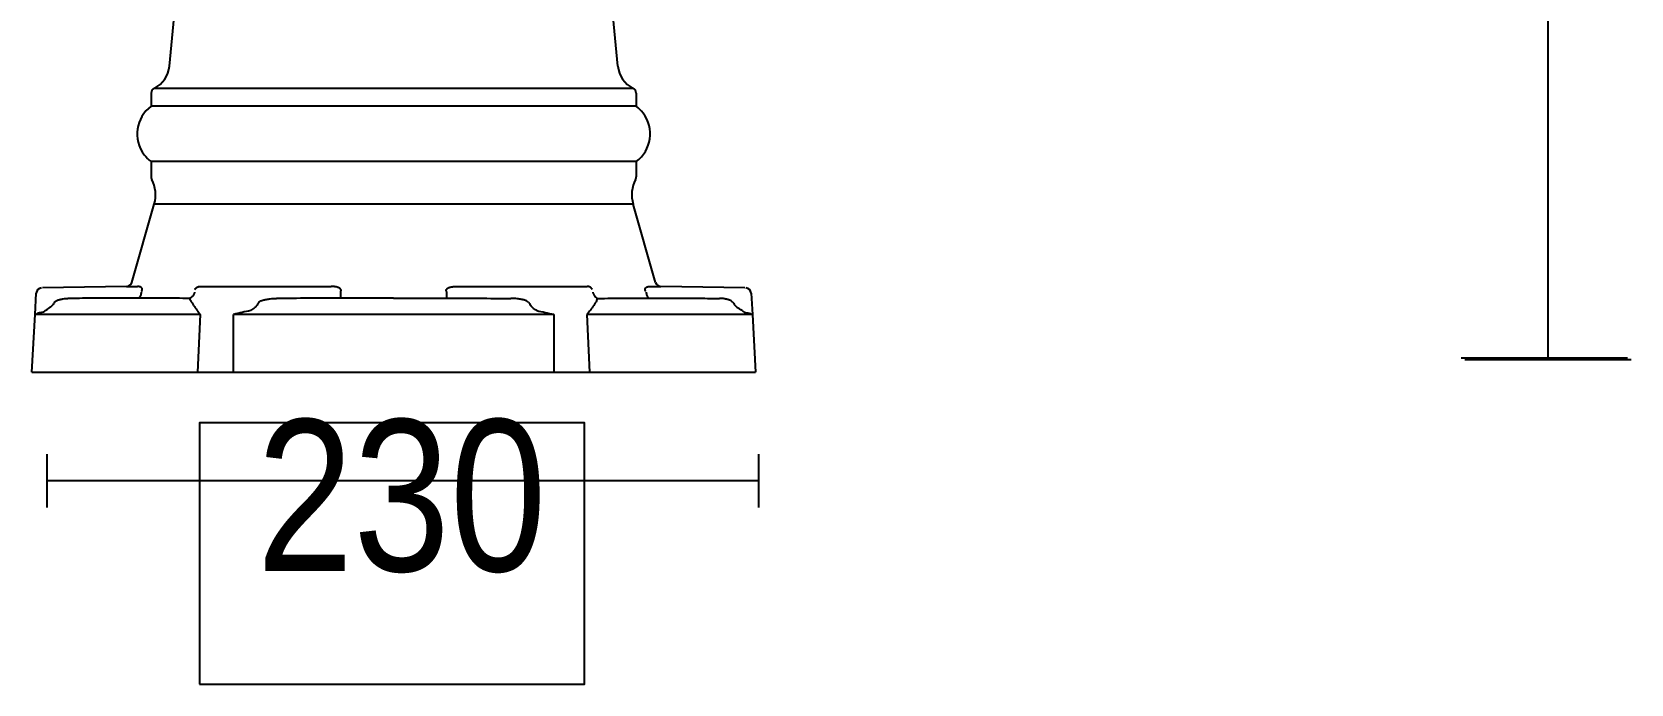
# Model space of a CAD drawing. Extents: x 0 to 104, y 0 to 335.
# Drawn here: x 24.7 to 98.2, y 0.3 to 30.3 of the extents above; entities that cross this region are included whole.
import ezdxf

# ---------------------------------------------------------------- set-up
doc = ezdxf.new("R2010")
doc.units = 0
doc.layers.add('LIVELLO_1', color=160, linetype='Continuous')
doc.styles.add('STD', font='txt')

# ---------------------------------------------------------------- blocks, each defined once
blk = doc.blocks.new('AI9-BLK1')
at = {"layer": 'LIVELLO_1', "color": 7}
for p, q in [((42.505, 12.353), (42.502, -152.271)), ((-20.881, -138.762), (-20.49, -134.696)), ((-0.265, -138.762), (-0.658, -134.696)), ((-21.726, -140.009), (-21.726, -140.606)), ((-21.586, -139.781), (0.437, -139.781)), ((0.578, -140.009), (0.578, -140.606)), ((0.578, -140.606), (-21.726, -140.606)), ((0.578, -143.156), (-21.726, -143.156)), ((-21.726, -143.156), (-21.726, -143.856)), ((0.578, -143.156), (0.578, -143.856)), ((-22.617, -148.711), (-21.581, -145.105)), ((0.435, -145.105), (-21.581, -145.105)), ((1.47, -148.711), (0.435, -145.105)), ((-27.066, -150.184), (-27.013, -149.207)), ((-22.859, -148.896), (-26.716, -148.961)), ((-22.859, -148.896), (-22.359, -148.896)), ((-19.475, -148.896), (-13.456, -148.896)), ((-13.017, -149.133), (-13.017, -149.433)), ((-8.131, -149.433), (-8.131, -149.133)), ((-7.692, -148.896), (-1.672, -148.896)), ((1.207, -148.896), (1.709, -148.896)), ((5.566, -148.961), (1.709, -148.896)), ((5.863, -149.207), (5.918, -150.184)), ((-27.206, -152.841), (-27.066, -150.184)), ((-19.468, -150.184), (-27.066, -150.184)), ((-19.468, -150.184), (-19.59, -152.841)), ((-10.575, -150.184), (-17.936, -150.184)), ((-17.936, -152.841), (-17.936, -150.184)), ((-3.215, -150.184), (-10.575, -150.184)), ((-3.215, -150.184), (-3.215, -152.841)), ((-1.561, -152.841), (-1.68, -150.184)), ((5.918, -150.184), (-1.68, -150.184)), ((5.918, -150.184), (6.056, -152.841)), ((38.517, -152.173), (46.157, -152.173)), ((-27.206, -152.841), (-10.575, -152.841)), ((-10.575, -152.841), (6.056, -152.841)), ((38.681, -152.256), (46.322, -152.256)), ((-26.521, -156.609), (-26.521, -159.068)), ((6.207, -156.609), (6.207, -159.068)), ((6.207, -157.839), (-26.521, -157.839))]:
    blk.add_line(p, q, dxfattribs=at)
for points in [[(-19.928, -149.448), (-19.956, -149.448), (-19.986, -149.448)], [(-1.222, -149.448), (-1.194, -149.448), (-1.164, -149.448)]]:
    blk.add_lwpolyline(points, dxfattribs=at)
blk.add_lwpolyline([(-19.499, -167.181), (-1.795, -167.181), (-1.795, -155.17), (-19.499, -155.17)], close=True, dxfattribs=at)
for points in [[(-21.586, -139.781), (-21.189, -139.587), (-20.924, -139.201), (-20.881, -138.762)], [(-0.265, -138.762), (-0.226, -139.201), (0.04, -139.587), (0.437, -139.781)], [(-21.586, -139.781), (-21.672, -139.823), (-21.726, -139.914), (-21.726, -140.009)], [(0.578, -140.009), (0.578, -139.914), (0.523, -139.823), (0.437, -139.781)], [(-21.726, -143.856), (-21.726, -143.896), (-21.716, -143.94), (-21.698, -143.975)], [(-21.581, -145.105), (-21.476, -144.726), (-21.517, -144.321), (-21.698, -143.975)], [(0.548, -143.975), (0.368, -144.321), (0.327, -144.726), (0.435, -145.105)], [(0.548, -143.975), (0.567, -143.94), (0.578, -143.896), (0.578, -143.856)], [(-26.764, -148.961), (-26.897, -148.965), (-27.007, -149.072), (-27.013, -149.207)], [(-22.859, -148.896), (-22.745, -148.893), (-22.648, -148.817), (-22.617, -148.711)], [(1.47, -148.711), (1.498, -148.817), (1.597, -148.893), (1.709, -148.896)], [(5.863, -149.207), (5.857, -149.072), (5.747, -148.965), (5.615, -148.961)]]:
    blk.add_open_spline(points, degree=3, dxfattribs=at)
for points, knots in [([(-21.726, -140.606), (-22.431, -141.134), (-22.574, -142.132), (-22.047, -142.835), (-21.956, -142.957), (-21.849, -143.066), (-21.726, -143.156)], [0, 0, 0, 0, 1, 1, 1, 2, 2, 2, 2]), ([(0.578, -143.156), (1.281, -142.627), (1.426, -141.63), (0.898, -140.925), (0.807, -140.805), (0.699, -140.696), (0.578, -140.606)], [0, 0, 0, 0, 1, 1, 1, 2, 2, 2, 2]), ([(-22.175, -149.133), (-22.166, -149.119), (-22.157, -149.106), (-22.152, -149.091), (-22.144, -149.077), (-22.141, -149.062), (-22.137, -149.048), (-22.137, -149.048), (-22.137, -149.019), (-22.137, -149.019), (-22.141, -149.011), (-22.141, -148.997), (-22.144, -148.989), (-22.149, -148.982), (-22.149, -148.979), (-22.152, -148.973), (-22.155, -148.971), (-22.158, -148.965), (-22.161, -148.961), (-22.166, -148.955), (-22.168, -148.954), (-22.175, -148.947), (-22.178, -148.944), (-22.185, -148.94), (-22.186, -148.939), (-22.191, -148.936), (-22.198, -148.929), (-22.201, -148.928), (-22.208, -148.925), (-22.213, -148.921), (-22.219, -148.92), (-22.227, -148.915), (-22.234, -148.911), (-22.242, -148.91), (-22.252, -148.907), (-22.265, -148.905), (-22.274, -148.9), (-22.285, -148.897), (-22.298, -148.897), (-22.311, -148.897), (-22.327, -148.896), (-22.343, -148.896), (-22.359, -148.896)], [0, 0, 0, 0, 1, 1, 1, 2, 2, 2, 3, 3, 3, 4, 4, 4, 5, 5, 5, 6, 6, 6, 7, 7, 7, 8, 8, 8, 9, 9, 9, 10, 10, 10, 11, 11, 11, 12, 12, 12, 13, 13, 13, 14, 14, 14, 14]), ([(-22.185, -149.164), (-22.186, -149.188), (-22.186, -149.215), (-22.193, -149.239), (-22.196, -149.263), (-22.201, -149.287), (-22.213, -149.308), (-22.222, -149.332), (-22.234, -149.355), (-22.252, -149.376), (-22.268, -149.395), (-22.291, -149.414), (-22.313, -149.433)], [0, 0, 0, 0, 1, 1, 1, 2, 2, 2, 3, 3, 3, 4, 4, 4, 4]), ([(-19.756, -149.254), (-19.779, -149.29), (-19.801, -149.322), (-19.829, -149.355), (-19.861, -149.387), (-19.897, -149.414), (-19.938, -149.441)], [0, 0, 0, 0, 1, 1, 1, 2, 2, 2, 2]), ([(-19.734, -149.164), (-19.74, -149.18), (-19.741, -149.194), (-19.747, -149.21), (-19.749, -149.225), (-19.752, -149.239), (-19.756, -149.254)], [0, 0, 0, 0, 1, 1, 1, 2, 2, 2, 2]), ([(-19.71, -149.034), (-19.703, -149.022), (-19.695, -149.011), (-19.686, -148.997), (-19.68, -148.989), (-19.67, -148.979), (-19.662, -148.971), (-19.657, -148.961), (-19.649, -148.955), (-19.641, -148.954), (-19.632, -148.947), (-19.626, -148.94), (-19.619, -148.936), (-19.614, -148.936), (-19.611, -148.928), (-19.605, -148.928), (-19.601, -148.925), (-19.597, -148.921), (-19.59, -148.92), (-19.583, -148.915), (-19.575, -148.911), (-19.568, -148.91), (-19.56, -148.907), (-19.552, -148.905), (-19.542, -148.9), (-19.534, -148.9), (-19.522, -148.897), (-19.512, -148.897), (-19.499, -148.896), (-19.488, -148.896), (-19.475, -148.896)], [0, 0, 0, 0, 1, 1, 1, 2, 2, 2, 3, 3, 3, 4, 4, 4, 5, 5, 5, 6, 6, 6, 7, 7, 7, 8, 8, 8, 9, 9, 9, 10, 10, 10, 10]), ([(-13.017, -149.133), (-13.007, -149.119), (-13.001, -149.104), (-12.996, -149.088), (-12.992, -149.074), (-12.995, -149.058), (-13.001, -149.043), (-13.004, -149.034), (-13.009, -149.026), (-13.014, -149.016), (-13.022, -149.006), (-13.029, -148.997), (-13.039, -148.989), (-13.047, -148.982), (-13.053, -148.979), (-13.059, -148.973), (-13.067, -148.971), (-13.075, -148.965), (-13.083, -148.961), (-13.091, -148.955), (-13.103, -148.954), (-13.111, -148.947), (-13.12, -148.944), (-13.129, -148.94), (-13.137, -148.939), (-13.149, -148.936), (-13.158, -148.929), (-13.17, -148.928), (-13.18, -148.925), (-13.19, -148.921), (-13.2, -148.92), (-13.218, -148.915), (-13.235, -148.911), (-13.249, -148.91), (-13.269, -148.907), (-13.287, -148.905), (-13.304, -148.9), (-13.326, -148.897), (-13.353, -148.897), (-13.377, -148.897), (-13.401, -148.896), (-13.428, -148.896), (-13.456, -148.896)], [0, 0, 0, 0, 1, 1, 1, 2, 2, 2, 3, 3, 3, 4, 4, 4, 5, 5, 5, 6, 6, 6, 7, 7, 7, 8, 8, 8, 9, 9, 9, 10, 10, 10, 11, 11, 11, 12, 12, 12, 13, 13, 13, 14, 14, 14, 14]), ([(-8.131, -149.133), (-8.141, -149.119), (-8.149, -149.104), (-8.154, -149.088), (-8.157, -149.074), (-8.154, -149.058), (-8.149, -149.043), (-8.146, -149.034), (-8.139, -149.026), (-8.133, -149.016), (-8.127, -149.006), (-8.118, -148.997), (-8.11, -148.989), (-8.102, -148.982), (-8.096, -148.979), (-8.087, -148.973), (-8.082, -148.971), (-8.074, -148.965), (-8.066, -148.961), (-8.057, -148.955), (-8.049, -148.954), (-8.039, -148.947), (-8.031, -148.944), (-8.019, -148.94), (-8.01, -148.939), (-8.001, -148.936), (-7.991, -148.929), (-7.978, -148.928), (-7.967, -148.925), (-7.958, -148.921), (-7.949, -148.92), (-7.932, -148.915), (-7.916, -148.911), (-7.899, -148.91), (-7.883, -148.907), (-7.865, -148.905), (-7.845, -148.9), (-7.822, -148.897), (-7.798, -148.897), (-7.774, -148.897), (-7.748, -148.896), (-7.72, -148.896), (-7.692, -148.896)], [0, 0, 0, 0, 1, 1, 1, 2, 2, 2, 3, 3, 3, 4, 4, 4, 5, 5, 5, 6, 6, 6, 7, 7, 7, 8, 8, 8, 9, 9, 9, 10, 10, 10, 11, 11, 11, 12, 12, 12, 13, 13, 13, 14, 14, 14, 14]), ([(-1.439, -149.034), (-1.447, -149.022), (-1.456, -149.011), (-1.462, -148.997), (-1.47, -148.989), (-1.479, -148.979), (-1.488, -148.971), (-1.495, -148.961), (-1.501, -148.955), (-1.509, -148.954), (-1.514, -148.947), (-1.52, -148.94), (-1.529, -148.936), (-1.534, -148.936), (-1.537, -148.928), (-1.544, -148.928), (-1.547, -148.925), (-1.552, -148.921), (-1.561, -148.92), (-1.564, -148.915), (-1.573, -148.911), (-1.58, -148.91), (-1.588, -148.907), (-1.597, -148.905), (-1.605, -148.9), (-1.616, -148.9), (-1.626, -148.897), (-1.638, -148.897), (-1.651, -148.896), (-1.662, -148.896), (-1.672, -148.896)], [0, 0, 0, 0, 1, 1, 1, 2, 2, 2, 3, 3, 3, 4, 4, 4, 5, 5, 5, 6, 6, 6, 7, 7, 7, 8, 8, 8, 9, 9, 9, 10, 10, 10, 10]), ([(-1.414, -149.164), (-1.411, -149.18), (-1.407, -149.194), (-1.404, -149.21), (-1.399, -149.225), (-1.398, -149.239), (-1.393, -149.254)], [0, 0, 0, 0, 1, 1, 1, 2, 2, 2, 2]), ([(-1.393, -149.254), (-1.371, -149.29), (-1.346, -149.322), (-1.321, -149.355), (-1.289, -149.387), (-1.253, -149.414), (-1.211, -149.441)], [0, 0, 0, 0, 1, 1, 1, 2, 2, 2, 2]), ([(1.025, -149.133), (1.017, -149.119), (1.008, -149.106), (1.002, -149.091), (0.994, -149.077), (0.99, -149.062), (0.989, -149.048), (0.989, -149.037), (0.989, -149.029), (0.989, -149.019), (0.99, -149.011), (0.992, -148.997), (0.994, -148.989), (0.999, -148.982), (1, -148.979), (1.003, -148.973), (1.005, -148.971), (1.008, -148.965), (1.012, -148.961), (1.017, -148.955), (1.02, -148.954), (1.025, -148.947), (1.03, -148.944), (1.035, -148.94), (1.038, -148.939), (1.045, -148.936), (1.048, -148.929), (1.053, -148.928), (1.061, -148.925), (1.064, -148.921), (1.069, -148.92), (1.08, -148.915), (1.084, -148.911), (1.097, -148.91), (1.102, -148.907), (1.114, -148.905), (1.124, -148.9), (1.137, -148.897), (1.152, -148.897), (1.163, -148.897), (1.178, -148.896), (1.191, -148.896), (1.207, -148.896)], [0, 0, 0, 0, 1, 1, 1, 2, 2, 2, 3, 3, 3, 4, 4, 4, 5, 5, 5, 6, 6, 6, 7, 7, 7, 8, 8, 8, 9, 9, 9, 10, 10, 10, 11, 11, 11, 12, 12, 12, 13, 13, 13, 14, 14, 14, 14]), ([(1.036, -149.164), (1.038, -149.188), (1.04, -149.215), (1.045, -149.239), (1.048, -149.263), (1.055, -149.287), (1.064, -149.308), (1.074, -149.332), (1.084, -149.355), (1.102, -149.376), (1.122, -149.395), (1.141, -149.414), (1.165, -149.433)], [0, 0, 0, 0, 1, 1, 1, 2, 2, 2, 3, 3, 3, 4, 4, 4, 4]), ([(-26.598, -150.006), (-26.56, -149.985), (-26.525, -149.968), (-26.489, -149.942), (-26.455, -149.921), (-26.424, -149.897), (-26.391, -149.87)], [0, 0, 0, 0, 1, 1, 1, 2, 2, 2, 2]), ([(-26.163, -149.613), (-26.196, -149.661), (-26.226, -149.708), (-26.267, -149.754), (-26.303, -149.794), (-26.346, -149.834), (-26.391, -149.87)], [0, 0, 0, 0, 1, 1, 1, 2, 2, 2, 2]), ([(-26.163, -149.613), (-26.143, -149.595), (-26.118, -149.575), (-26.091, -149.56), (-26.071, -149.546), (-26.047, -149.534), (-26.025, -149.526), (-26.004, -149.52), (-25.984, -149.514), (-25.966, -149.509), (-25.945, -149.499), (-25.925, -149.496), (-25.909, -149.49), (-25.884, -149.488), (-25.861, -149.481), (-25.838, -149.473), (-25.817, -149.47), (-25.792, -149.469), (-25.769, -149.462), (-25.735, -149.459), (-25.7, -149.454), (-25.669, -149.454), (-25.635, -149.451), (-25.593, -149.451), (-25.557, -149.448)], [0, 0, 0, 0, 1, 1, 1, 2, 2, 2, 3, 3, 3, 4, 4, 4, 5, 5, 5, 6, 6, 6, 7, 7, 7, 8, 8, 8, 8]), ([(-22.313, -149.433), (-22.522, -149.429), (-22.727, -149.429), (-22.937, -149.433), (-22.937, -149.433), (-23.583, -149.433), (-23.583, -149.433), (-23.879, -149.433), (-24.175, -149.437), (-24.471, -149.438), (-24.832, -149.441), (-25.194, -149.444), (-25.557, -149.448)], [0, 0, 0, 0, 1, 1, 1, 2, 2, 2, 3, 3, 3, 4, 4, 4, 4]), ([(-19.986, -149.448), (-20.372, -149.441), (-20.761, -149.438), (-21.148, -149.437), (-21.535, -149.433), (-21.925, -149.433), (-22.313, -149.433)], [0, 0, 0, 0, 1, 1, 1, 2, 2, 2, 2]), ([(-19.92, -149.546), (-19.922, -149.531), (-19.922, -149.514), (-19.928, -149.499), (-19.928, -149.499), (-19.928, -149.448), (-19.928, -149.448)], [0, 0, 0, 0, 1, 1, 1, 2, 2, 2, 2]), ([(-19.92, -149.546), (-19.823, -149.693), (-19.723, -149.841), (-19.621, -149.979), (-19.57, -150.048), (-19.52, -150.119), (-19.468, -150.184)], [0, 0, 0, 0, 1, 1, 1, 2, 2, 2, 2]), ([(-17.149, -150.006), (-17.115, -149.985), (-17.083, -149.968), (-17.05, -149.945), (-17.021, -149.924), (-16.989, -149.897), (-16.963, -149.87)], [0, 0, 0, 0, 1, 1, 1, 2, 2, 2, 2]), ([(-16.776, -149.613), (-16.801, -149.659), (-16.825, -149.708), (-16.858, -149.749), (-16.888, -149.794), (-16.925, -149.834), (-16.963, -149.87)], [0, 0, 0, 0, 1, 1, 1, 2, 2, 2, 2]), ([(-16.776, -149.613), (-16.745, -149.592), (-16.713, -149.571), (-16.68, -149.56), (-16.652, -149.544), (-16.621, -149.534), (-16.591, -149.526), (-16.564, -149.517), (-16.539, -149.514), (-16.514, -149.509), (-16.489, -149.499), (-16.464, -149.496), (-16.437, -149.49), (-16.409, -149.488), (-16.378, -149.481), (-16.347, -149.473), (-16.314, -149.47), (-16.282, -149.469), (-16.25, -149.462), (-16.205, -149.459), (-16.163, -149.454), (-16.117, -149.454), (-16.069, -149.451), (-16.018, -149.451), (-15.965, -149.448)], [0, 0, 0, 0, 1, 1, 1, 2, 2, 2, 3, 3, 3, 4, 4, 4, 5, 5, 5, 6, 6, 6, 7, 7, 7, 8, 8, 8, 8]), ([(-13.017, -149.433), (-13.506, -149.437), (-14, -149.437), (-14.493, -149.441), (-14.985, -149.441), (-15.474, -149.444), (-15.965, -149.448)], [0, 0, 0, 0, 1, 1, 1, 2, 2, 2, 2]), ([(-10.575, -149.429), (-10.575, -149.429), (-10.575, -149.429), (-10.575, -149.429), (-10.575, -149.429), (-10.577, -149.429), (-10.577, -149.429), (-10.577, -149.429), (-10.581, -149.429), (-10.581, -149.429), (-10.581, -149.429), (-10.585, -149.429), (-10.585, -149.429), (-10.585, -149.429), (-10.586, -149.429), (-10.586, -149.429), (-10.586, -149.429), (-10.59, -149.429), (-10.59, -149.429), (-10.59, -149.429), (-10.593, -149.429), (-10.593, -149.429), (-10.593, -149.429), (-10.6, -149.429), (-10.6, -149.429), (-10.6, -149.429), (-10.601, -149.429), (-10.601, -149.429), (-10.601, -149.429), (-10.605, -149.429), (-10.605, -149.429), (-10.605, -149.429), (-10.61, -149.429), (-10.61, -149.429), (-10.61, -149.429), (-10.618, -149.429), (-10.618, -149.429), (-10.618, -149.429), (-10.619, -149.429), (-10.619, -149.429), (-10.619, -149.429), (-10.627, -149.429), (-10.627, -149.429), (-10.627, -149.429), (-10.633, -149.429), (-10.633, -149.429), (-10.633, -149.429), (-10.638, -149.429), (-10.638, -149.429), (-10.638, -149.429), (-10.646, -149.429), (-10.646, -149.429), (-10.646, -149.429), (-10.652, -149.429), (-10.652, -149.429), (-10.652, -149.429), (-10.658, -149.429), (-10.658, -149.429), (-10.658, -149.429), (-10.665, -149.429), (-10.665, -149.429), (-10.665, -149.429), (-10.675, -149.429), (-10.675, -149.429), (-10.675, -149.429), (-10.682, -149.429), (-10.682, -149.429), (-10.682, -149.429), (-10.69, -149.429), (-10.69, -149.429), (-10.69, -149.429), (-10.695, -149.429), (-10.695, -149.429), (-10.695, -149.429), (-10.705, -149.429), (-10.705, -149.429), (-10.705, -149.429), (-10.713, -149.429), (-10.713, -149.429), (-10.713, -149.429), (-10.721, -149.429), (-10.721, -149.429), (-10.721, -149.429), (-10.732, -149.429), (-10.732, -149.429), (-10.732, -149.429), (-10.74, -149.429), (-10.74, -149.429), (-10.74, -149.429), (-10.751, -149.429), (-10.751, -149.429), (-10.751, -149.429), (-10.759, -149.429), (-10.759, -149.429), (-10.759, -149.429), (-10.769, -149.429), (-10.769, -149.429), (-10.769, -149.429), (-10.78, -149.429), (-10.78, -149.429), (-10.78, -149.429), (-10.788, -149.429), (-10.788, -149.429), (-10.788, -149.429), (-10.8, -149.429), (-10.8, -149.429), (-10.8, -149.429), (-10.81, -149.429), (-10.81, -149.429), (-10.81, -149.429), (-10.818, -149.429), (-10.818, -149.429), (-10.818, -149.429), (-10.829, -149.429), (-10.829, -149.429), (-10.829, -149.429), (-10.841, -149.429), (-10.841, -149.429), (-10.841, -149.429), (-10.853, -149.429), (-10.853, -149.429), (-10.853, -149.429), (-10.862, -149.429), (-10.862, -149.429), (-10.862, -149.429), (-10.87, -149.429), (-10.87, -149.429), (-10.87, -149.429), (-10.884, -149.429), (-10.884, -149.429), (-10.884, -149.429), (-10.894, -149.429), (-10.894, -149.429), (-10.894, -149.429), (-10.907, -149.429), (-10.907, -149.429), (-10.907, -149.429), (-10.917, -149.429), (-10.917, -149.429), (-10.917, -149.429), (-10.928, -149.429), (-10.928, -149.429), (-10.928, -149.429), (-10.938, -149.429), (-10.938, -149.429), (-10.938, -149.429), (-10.95, -149.429), (-10.95, -149.429), (-10.95, -149.429), (-10.961, -149.429), (-10.961, -149.429), (-10.961, -149.429), (-10.971, -149.429), (-10.971, -149.429), (-10.971, -149.429), (-10.984, -149.429), (-10.984, -149.429), (-10.984, -149.429), (-10.997, -149.429), (-10.997, -149.429), (-10.997, -149.429), (-11.009, -149.429), (-11.009, -149.429), (-11.009, -149.429), (-11.019, -149.429), (-11.019, -149.429), (-11.019, -149.429), (-11.028, -149.429), (-11.028, -149.429), (-11.028, -149.429), (-11.04, -149.429), (-11.04, -149.429), (-11.04, -149.429), (-11.052, -149.429), (-11.052, -149.429), (-11.052, -149.429), (-11.061, -149.429), (-11.061, -149.429), (-11.061, -149.429), (-11.099, -149.429), (-11.099, -149.429), (-11.099, -149.429), (-11.134, -149.429), (-11.134, -149.429), (-11.134, -149.429), (-11.171, -149.429), (-11.171, -149.429), (-11.171, -149.429), (-11.206, -149.429), (-11.206, -149.429), (-11.206, -149.429), (-11.239, -149.429), (-11.239, -149.429), (-11.252, -149.429), (-11.265, -149.433), (-11.275, -149.433), (-11.275, -149.433), (-11.308, -149.433), (-11.308, -149.433), (-11.308, -149.433), (-11.344, -149.433), (-11.344, -149.433), (-11.344, -149.433), (-11.377, -149.433), (-11.377, -149.433), (-11.377, -149.433), (-11.411, -149.433), (-11.411, -149.433), (-11.411, -149.433), (-11.446, -149.433), (-11.446, -149.433), (-11.446, -149.433), (-11.479, -149.433), (-11.479, -149.433), (-11.479, -149.433), (-11.513, -149.433), (-11.513, -149.433), (-11.513, -149.433), (-11.548, -149.433), (-11.548, -149.433), (-11.548, -149.433), (-11.581, -149.433), (-11.581, -149.433), (-11.581, -149.433), (-11.613, -149.433), (-11.613, -149.433), (-11.613, -149.433), (-11.648, -149.433), (-11.648, -149.433), (-11.648, -149.433), (-11.681, -149.433), (-11.681, -149.433), (-11.681, -149.433), (-11.715, -149.433), (-11.715, -149.433), (-11.715, -149.433), (-11.75, -149.433), (-11.75, -149.433), (-11.75, -149.433), (-11.781, -149.433), (-11.781, -149.433), (-11.781, -149.433), (-11.819, -149.433), (-11.819, -149.433), (-11.819, -149.433), (-11.853, -149.433), (-11.853, -149.433), (-11.853, -149.433), (-11.888, -149.433), (-11.888, -149.433), (-11.888, -149.433), (-11.924, -149.433), (-11.924, -149.433), (-11.924, -149.433), (-11.96, -149.433), (-11.96, -149.433), (-11.96, -149.433), (-11.979, -149.433), (-11.979, -149.433), (-11.979, -149.433), (-11.998, -149.433), (-11.998, -149.433), (-11.998, -149.433), (-12.018, -149.433), (-12.018, -149.433), (-12.018, -149.433), (-12.036, -149.433), (-12.036, -149.433), (-12.036, -149.433), (-12.057, -149.433), (-12.057, -149.433), (-12.057, -149.433), (-12.077, -149.433), (-12.077, -149.433), (-12.077, -149.433), (-12.097, -149.433), (-12.097, -149.433), (-12.097, -149.433), (-12.115, -149.433), (-12.115, -149.433), (-12.115, -149.433), (-12.136, -149.433), (-12.136, -149.433), (-12.136, -149.433), (-12.156, -149.433), (-12.156, -149.433), (-12.156, -149.433), (-12.174, -149.433), (-12.174, -149.433), (-12.174, -149.433), (-12.197, -149.433), (-12.197, -149.433), (-12.197, -149.433), (-12.215, -149.433), (-12.215, -149.433), (-12.215, -149.433), (-12.235, -149.433), (-12.235, -149.433), (-12.235, -149.433), (-12.253, -149.433), (-12.253, -149.433), (-12.253, -149.433), (-12.276, -149.433), (-12.276, -149.433), (-12.276, -149.433), (-12.294, -149.433), (-12.294, -149.433), (-12.294, -149.433), (-12.316, -149.433), (-12.316, -149.433), (-12.316, -149.433), (-12.333, -149.433), (-12.333, -149.433), (-12.333, -149.433), (-12.353, -149.433), (-12.353, -149.433), (-12.353, -149.433), (-12.373, -149.433), (-12.373, -149.433), (-12.373, -149.433), (-12.394, -149.433), (-12.394, -149.433), (-12.394, -149.433), (-12.414, -149.433), (-12.414, -149.433), (-12.414, -149.433), (-12.43, -149.433), (-12.43, -149.433), (-12.43, -149.433), (-12.45, -149.433), (-12.45, -149.433), (-12.45, -149.433), (-12.471, -149.433), (-12.471, -149.433), (-12.471, -149.433), (-12.49, -149.433), (-12.49, -149.433), (-12.49, -149.433), (-12.509, -149.433), (-12.509, -149.433), (-12.509, -149.433), (-12.529, -149.433), (-12.529, -149.433), (-12.529, -149.433), (-12.547, -149.433), (-12.547, -149.433), (-12.547, -149.433), (-12.565, -149.433), (-12.565, -149.433), (-12.565, -149.433), (-12.584, -149.433), (-12.584, -149.433), (-12.584, -149.433), (-12.601, -149.433), (-12.601, -149.433), (-12.601, -149.433), (-12.621, -149.433), (-12.621, -149.433), (-12.621, -149.433), (-12.639, -149.433), (-12.639, -149.433), (-12.639, -149.433), (-12.656, -149.433), (-12.656, -149.433), (-12.656, -149.433), (-12.672, -149.433), (-12.672, -149.433), (-12.672, -149.433), (-12.689, -149.433), (-12.689, -149.433), (-12.689, -149.433), (-12.705, -149.433), (-12.705, -149.433), (-12.705, -149.433), (-12.725, -149.433), (-12.725, -149.433), (-12.725, -149.433), (-12.739, -149.433), (-12.739, -149.433), (-12.739, -149.433), (-12.758, -149.433), (-12.758, -149.433), (-12.758, -149.433), (-12.774, -149.433), (-12.774, -149.433), (-12.774, -149.433), (-12.791, -149.433), (-12.791, -149.433), (-12.791, -149.433), (-12.805, -149.433), (-12.805, -149.433), (-12.805, -149.433), (-12.821, -149.433), (-12.821, -149.433), (-12.821, -149.433), (-12.838, -149.433), (-12.838, -149.433), (-12.838, -149.433), (-12.851, -149.433), (-12.851, -149.433), (-12.851, -149.433), (-12.866, -149.433), (-12.866, -149.433), (-12.866, -149.433), (-12.881, -149.433), (-12.881, -149.433), (-12.881, -149.433), (-12.896, -149.433), (-12.896, -149.433), (-12.896, -149.433), (-12.909, -149.433), (-12.909, -149.433), (-12.909, -149.433), (-12.922, -149.433), (-12.922, -149.433), (-12.922, -149.433), (-12.937, -149.433), (-12.937, -149.433), (-12.937, -149.433), (-12.946, -149.433), (-12.946, -149.433), (-12.946, -149.433), (-12.96, -149.433), (-12.96, -149.433), (-12.96, -149.433), (-12.971, -149.433), (-12.971, -149.433), (-12.971, -149.433), (-12.984, -149.433), (-12.984, -149.433), (-12.984, -149.433), (-12.995, -149.433), (-12.995, -149.433), (-12.995, -149.433), (-13.004, -149.433), (-13.004, -149.433), (-13.004, -149.433), (-13.017, -149.433), (-13.017, -149.433)], [0, 0, 0, 0, 1, 1, 1, 2, 2, 2, 3, 3, 3, 4, 4, 4, 5, 5, 5, 6, 6, 6, 7, 7, 7, 8, 8, 8, 9, 9, 9, 10, 10, 10, 11, 11, 11, 12, 12, 12, 13, 13, 13, 14, 14, 14, 15, 15, 15, 16, 16, 16, 17, 17, 17, 18, 18, 18, 19, 19, 19, 20, 20, 20, 21, 21, 21, 22, 22, 22, 23, 23, 23, 24, 24, 24, 25, 25, 25, 26, 26, 26, 27, 27, 27, 28, 28, 28, 29, 29, 29, 30, 30, 30, 31, 31, 31, 32, 32, 32, 33, 33, 33, 34, 34, 34, 35, 35, 35, 36, 36, 36, 37, 37, 37, 38, 38, 38, 39, 39, 39, 40, 40, 40, 41, 41, 41, 42, 42, 42, 43, 43, 43, 44, 44, 44, 45, 45, 45, 46, 46, 46, 47, 47, 47, 48, 48, 48, 49, 49, 49, 50, 50, 50, 51, 51, 51, 52, 52, 52, 53, 53, 53, 54, 54, 54, 55, 55, 55, 56, 56, 56, 57, 57, 57, 58, 58, 58, 59, 59, 59, 60, 60, 60, 61, 61, 61, 62, 62, 62, 63, 63, 63, 64, 64, 64, 65, 65, 65, 66, 66, 66, 67, 67, 67, 68, 68, 68, 69, 69, 69, 70, 70, 70, 71, 71, 71, 72, 72, 72, 73, 73, 73, 74, 74, 74, 75, 75, 75, 76, 76, 76, 77, 77, 77, 78, 78, 78, 79, 79, 79, 80, 80, 80, 81, 81, 81, 82, 82, 82, 83, 83, 83, 84, 84, 84, 85, 85, 85, 86, 86, 86, 87, 87, 87, 88, 88, 88, 89, 89, 89, 90, 90, 90, 91, 91, 91, 92, 92, 92, 93, 93, 93, 94, 94, 94, 95, 95, 95, 96, 96, 96, 97, 97, 97, 98, 98, 98, 99, 99, 99, 100, 100, 100, 101, 101, 101, 102, 102, 102, 103, 103, 103, 104, 104, 104, 105, 105, 105, 106, 106, 106, 107, 107, 107, 108, 108, 108, 109, 109, 109, 110, 110, 110, 111, 111, 111, 112, 112, 112, 113, 113, 113, 114, 114, 114, 115, 115, 115, 116, 116, 116, 117, 117, 117, 118, 118, 118, 119, 119, 119, 120, 120, 120, 121, 121, 121, 122, 122, 122, 123, 123, 123, 124, 124, 124, 125, 125, 125, 126, 126, 126, 127, 127, 127, 128, 128, 128, 129, 129, 129, 130, 130, 130, 131, 131, 131, 132, 132, 132, 133, 133, 133, 134, 134, 134, 135, 135, 135, 136, 136, 136, 137, 137, 137, 138, 138, 138, 139, 139, 139, 140, 140, 140, 141, 141, 141, 142, 142, 142, 143, 143, 143, 144, 144, 144, 145, 145, 145, 146, 146, 146, 146]), ([(-10.575, -149.429), (-10.575, -149.429), (-10.573, -149.429), (-10.573, -149.429), (-10.573, -149.429), (-10.572, -149.429), (-10.572, -149.429), (-10.572, -149.429), (-10.569, -149.429), (-10.569, -149.429), (-10.569, -149.429), (-10.567, -149.429), (-10.567, -149.429), (-10.567, -149.429), (-10.561, -149.429), (-10.561, -149.429), (-10.561, -149.429), (-10.558, -149.429), (-10.558, -149.429), (-10.558, -149.429), (-10.557, -149.429), (-10.557, -149.429), (-10.557, -149.429), (-10.552, -149.429), (-10.552, -149.429), (-10.552, -149.429), (-10.547, -149.429), (-10.547, -149.429), (-10.547, -149.429), (-10.544, -149.429), (-10.544, -149.429), (-10.544, -149.429), (-10.539, -149.429), (-10.539, -149.429), (-10.539, -149.429), (-10.533, -149.429), (-10.533, -149.429), (-10.533, -149.429), (-10.527, -149.429), (-10.527, -149.429), (-10.527, -149.429), (-10.522, -149.429), (-10.522, -149.429), (-10.522, -149.429), (-10.517, -149.429), (-10.517, -149.429), (-10.517, -149.429), (-10.511, -149.429), (-10.511, -149.429), (-10.511, -149.429), (-10.503, -149.429), (-10.503, -149.429), (-10.503, -149.429), (-10.496, -149.429), (-10.496, -149.429), (-10.496, -149.429), (-10.491, -149.429), (-10.491, -149.429), (-10.491, -149.429), (-10.483, -149.429), (-10.483, -149.429), (-10.483, -149.429), (-10.476, -149.429), (-10.476, -149.429), (-10.476, -149.429), (-10.468, -149.429), (-10.468, -149.429), (-10.468, -149.429), (-10.459, -149.429), (-10.459, -149.429), (-10.459, -149.429), (-10.451, -149.429), (-10.451, -149.429), (-10.451, -149.429), (-10.442, -149.429), (-10.442, -149.429), (-10.442, -149.429), (-10.435, -149.429), (-10.435, -149.429), (-10.435, -149.429), (-10.427, -149.429), (-10.427, -149.429), (-10.427, -149.429), (-10.418, -149.429), (-10.418, -149.429), (-10.418, -149.429), (-10.409, -149.429), (-10.409, -149.429), (-10.409, -149.429), (-10.401, -149.429), (-10.401, -149.429), (-10.401, -149.429), (-10.387, -149.429), (-10.387, -149.429), (-10.387, -149.429), (-10.381, -149.429), (-10.381, -149.429), (-10.381, -149.429), (-10.37, -149.429), (-10.37, -149.429), (-10.37, -149.429), (-10.36, -149.429), (-10.36, -149.429), (-10.36, -149.429), (-10.35, -149.429), (-10.35, -149.429), (-10.35, -149.429), (-10.341, -149.429), (-10.341, -149.429), (-10.341, -149.429), (-10.33, -149.429), (-10.33, -149.429), (-10.33, -149.429), (-10.318, -149.429), (-10.318, -149.429), (-10.318, -149.429), (-10.31, -149.429), (-10.31, -149.429), (-10.31, -149.429), (-10.297, -149.429), (-10.297, -149.429), (-10.297, -149.429), (-10.285, -149.429), (-10.285, -149.429), (-10.285, -149.429), (-10.276, -149.429), (-10.276, -149.429), (-10.276, -149.429), (-10.266, -149.429), (-10.266, -149.429), (-10.266, -149.429), (-10.254, -149.429), (-10.254, -149.429), (-10.254, -149.429), (-10.243, -149.429), (-10.243, -149.429), (-10.243, -149.429), (-10.232, -149.429), (-10.232, -149.429), (-10.232, -149.429), (-10.222, -149.429), (-10.222, -149.429), (-10.222, -149.429), (-10.21, -149.429), (-10.21, -149.429), (-10.21, -149.429), (-10.2, -149.429), (-10.2, -149.429), (-10.2, -149.429), (-10.192, -149.429), (-10.192, -149.429), (-10.192, -149.429), (-10.177, -149.429), (-10.177, -149.429), (-10.177, -149.429), (-10.166, -149.429), (-10.166, -149.429), (-10.166, -149.429), (-10.153, -149.429), (-10.153, -149.429), (-10.153, -149.429), (-10.141, -149.429), (-10.141, -149.429), (-10.141, -149.429), (-10.131, -149.429), (-10.131, -149.429), (-10.131, -149.429), (-10.12, -149.429), (-10.12, -149.429), (-10.12, -149.429), (-10.11, -149.429), (-10.11, -149.429), (-10.11, -149.429), (-10.098, -149.429), (-10.098, -149.429), (-10.098, -149.429), (-10.086, -149.429), (-10.086, -149.429), (-10.086, -149.429), (-10.049, -149.429), (-10.049, -149.429), (-10.049, -149.429), (-10.014, -149.429), (-10.014, -149.429), (-10.014, -149.429), (-9.978, -149.429), (-9.978, -149.429), (-9.978, -149.429), (-9.942, -149.429), (-9.942, -149.429), (-9.942, -149.429), (-9.907, -149.429), (-9.907, -149.429), (-9.896, -149.429), (-9.885, -149.433), (-9.875, -149.433), (-9.875, -149.433), (-9.838, -149.433), (-9.838, -149.433), (-9.838, -149.433), (-9.804, -149.433), (-9.804, -149.433), (-9.804, -149.433), (-9.771, -149.433), (-9.771, -149.433), (-9.771, -149.433), (-9.736, -149.433), (-9.736, -149.433), (-9.736, -149.433), (-9.703, -149.433), (-9.703, -149.433), (-9.703, -149.433), (-9.669, -149.433), (-9.669, -149.433), (-9.669, -149.433), (-9.636, -149.433), (-9.636, -149.433), (-9.636, -149.433), (-9.603, -149.433), (-9.603, -149.433), (-9.603, -149.433), (-9.571, -149.433), (-9.571, -149.433), (-9.571, -149.433), (-9.534, -149.433), (-9.534, -149.433), (-9.534, -149.433), (-9.5, -149.433), (-9.5, -149.433), (-9.5, -149.433), (-9.469, -149.433), (-9.469, -149.433), (-9.469, -149.433), (-9.435, -149.433), (-9.435, -149.433), (-9.435, -149.433), (-9.398, -149.433), (-9.398, -149.433), (-9.398, -149.433), (-9.363, -149.433), (-9.363, -149.433), (-9.363, -149.433), (-9.331, -149.433), (-9.331, -149.433), (-9.331, -149.433), (-9.297, -149.433), (-9.297, -149.433), (-9.297, -149.433), (-9.262, -149.433), (-9.262, -149.433), (-9.262, -149.433), (-9.225, -149.433), (-9.225, -149.433), (-9.225, -149.433), (-9.188, -149.433), (-9.188, -149.433), (-9.188, -149.433), (-9.172, -149.433), (-9.172, -149.433), (-9.172, -149.433), (-9.151, -149.433), (-9.151, -149.433), (-9.151, -149.433), (-9.132, -149.433), (-9.132, -149.433), (-9.132, -149.433), (-9.11, -149.433), (-9.11, -149.433), (-9.11, -149.433), (-9.091, -149.433), (-9.091, -149.433), (-9.091, -149.433), (-9.073, -149.433), (-9.073, -149.433), (-9.073, -149.433), (-9.051, -149.433), (-9.051, -149.433), (-9.051, -149.433), (-9.033, -149.433), (-9.033, -149.433), (-9.033, -149.433), (-9.013, -149.433), (-9.013, -149.433), (-9.013, -149.433), (-8.993, -149.433), (-8.993, -149.433), (-8.993, -149.433), (-8.972, -149.433), (-8.972, -149.433), (-8.972, -149.433), (-8.955, -149.433), (-8.955, -149.433), (-8.955, -149.433), (-8.933, -149.433), (-8.933, -149.433), (-8.933, -149.433), (-8.913, -149.433), (-8.913, -149.433), (-8.913, -149.433), (-8.894, -149.433), (-8.894, -149.433), (-8.894, -149.433), (-8.872, -149.433), (-8.872, -149.433), (-8.872, -149.433), (-8.854, -149.433), (-8.854, -149.433), (-8.854, -149.433), (-8.834, -149.433), (-8.834, -149.433), (-8.834, -149.433), (-8.814, -149.433), (-8.814, -149.433), (-8.814, -149.433), (-8.793, -149.433), (-8.793, -149.433), (-8.793, -149.433), (-8.775, -149.433), (-8.775, -149.433), (-8.775, -149.433), (-8.756, -149.433), (-8.756, -149.433), (-8.756, -149.433), (-8.736, -149.433), (-8.736, -149.433), (-8.736, -149.433), (-8.718, -149.433), (-8.718, -149.433), (-8.718, -149.433), (-8.696, -149.433), (-8.696, -149.433), (-8.696, -149.433), (-8.68, -149.433), (-8.68, -149.433), (-8.68, -149.433), (-8.66, -149.433), (-8.66, -149.433), (-8.66, -149.433), (-8.639, -149.433), (-8.639, -149.433), (-8.639, -149.433), (-8.621, -149.433), (-8.621, -149.433), (-8.621, -149.433), (-8.601, -149.433), (-8.601, -149.433), (-8.601, -149.433), (-8.583, -149.433), (-8.583, -149.433), (-8.583, -149.433), (-8.565, -149.433), (-8.565, -149.433), (-8.565, -149.433), (-8.549, -149.433), (-8.549, -149.433), (-8.549, -149.433), (-8.53, -149.433), (-8.53, -149.433), (-8.53, -149.433), (-8.511, -149.433), (-8.511, -149.433), (-8.511, -149.433), (-8.493, -149.433), (-8.493, -149.433), (-8.493, -149.433), (-8.475, -149.433), (-8.475, -149.433), (-8.475, -149.433), (-8.458, -149.433), (-8.458, -149.433), (-8.458, -149.433), (-8.444, -149.433), (-8.444, -149.433), (-8.444, -149.433), (-8.425, -149.433), (-8.425, -149.433), (-8.425, -149.433), (-8.409, -149.433), (-8.409, -149.433), (-8.409, -149.433), (-8.392, -149.433), (-8.392, -149.433), (-8.392, -149.433), (-8.373, -149.433), (-8.373, -149.433), (-8.373, -149.433), (-8.358, -149.433), (-8.358, -149.433), (-8.358, -149.433), (-8.343, -149.433), (-8.343, -149.433), (-8.343, -149.433), (-8.326, -149.433), (-8.326, -149.433), (-8.326, -149.433), (-8.312, -149.433), (-8.312, -149.433), (-8.312, -149.433), (-8.298, -149.433), (-8.298, -149.433), (-8.298, -149.433), (-8.282, -149.433), (-8.282, -149.433), (-8.282, -149.433), (-8.267, -149.433), (-8.267, -149.433), (-8.267, -149.433), (-8.254, -149.433), (-8.254, -149.433), (-8.254, -149.433), (-8.24, -149.433), (-8.24, -149.433), (-8.24, -149.433), (-8.228, -149.433), (-8.228, -149.433), (-8.228, -149.433), (-8.215, -149.433), (-8.215, -149.433), (-8.215, -149.433), (-8.202, -149.433), (-8.202, -149.433), (-8.202, -149.433), (-8.19, -149.433), (-8.19, -149.433), (-8.19, -149.433), (-8.177, -149.433), (-8.177, -149.433), (-8.177, -149.433), (-8.165, -149.433), (-8.165, -149.433), (-8.165, -149.433), (-8.154, -149.433), (-8.154, -149.433), (-8.154, -149.433), (-8.141, -149.433), (-8.141, -149.433), (-8.141, -149.433), (-8.131, -149.433), (-8.131, -149.433)], [0, 0, 0, 0, 1, 1, 1, 2, 2, 2, 3, 3, 3, 4, 4, 4, 5, 5, 5, 6, 6, 6, 7, 7, 7, 8, 8, 8, 9, 9, 9, 10, 10, 10, 11, 11, 11, 12, 12, 12, 13, 13, 13, 14, 14, 14, 15, 15, 15, 16, 16, 16, 17, 17, 17, 18, 18, 18, 19, 19, 19, 20, 20, 20, 21, 21, 21, 22, 22, 22, 23, 23, 23, 24, 24, 24, 25, 25, 25, 26, 26, 26, 27, 27, 27, 28, 28, 28, 29, 29, 29, 30, 30, 30, 31, 31, 31, 32, 32, 32, 33, 33, 33, 34, 34, 34, 35, 35, 35, 36, 36, 36, 37, 37, 37, 38, 38, 38, 39, 39, 39, 40, 40, 40, 41, 41, 41, 42, 42, 42, 43, 43, 43, 44, 44, 44, 45, 45, 45, 46, 46, 46, 47, 47, 47, 48, 48, 48, 49, 49, 49, 50, 50, 50, 51, 51, 51, 52, 52, 52, 53, 53, 53, 54, 54, 54, 55, 55, 55, 56, 56, 56, 57, 57, 57, 58, 58, 58, 59, 59, 59, 60, 60, 60, 61, 61, 61, 62, 62, 62, 63, 63, 63, 64, 64, 64, 65, 65, 65, 66, 66, 66, 67, 67, 67, 68, 68, 68, 69, 69, 69, 70, 70, 70, 71, 71, 71, 72, 72, 72, 73, 73, 73, 74, 74, 74, 75, 75, 75, 76, 76, 76, 77, 77, 77, 78, 78, 78, 79, 79, 79, 80, 80, 80, 81, 81, 81, 82, 82, 82, 83, 83, 83, 84, 84, 84, 85, 85, 85, 86, 86, 86, 87, 87, 87, 88, 88, 88, 89, 89, 89, 90, 90, 90, 91, 91, 91, 92, 92, 92, 93, 93, 93, 94, 94, 94, 95, 95, 95, 96, 96, 96, 97, 97, 97, 98, 98, 98, 99, 99, 99, 100, 100, 100, 101, 101, 101, 102, 102, 102, 103, 103, 103, 104, 104, 104, 105, 105, 105, 106, 106, 106, 107, 107, 107, 108, 108, 108, 109, 109, 109, 110, 110, 110, 111, 111, 111, 112, 112, 112, 113, 113, 113, 114, 114, 114, 115, 115, 115, 116, 116, 116, 117, 117, 117, 118, 118, 118, 119, 119, 119, 120, 120, 120, 121, 121, 121, 122, 122, 122, 123, 123, 123, 124, 124, 124, 125, 125, 125, 126, 126, 126, 127, 127, 127, 128, 128, 128, 129, 129, 129, 130, 130, 130, 131, 131, 131, 132, 132, 132, 133, 133, 133, 134, 134, 134, 135, 135, 135, 136, 136, 136, 137, 137, 137, 138, 138, 138, 139, 139, 139, 140, 140, 140, 141, 141, 141, 142, 142, 142, 143, 143, 143, 144, 144, 144, 145, 145, 145, 146, 146, 146, 146]), ([(-8.131, -149.433), (-7.641, -149.437), (-7.15, -149.437), (-6.656, -149.441), (-6.164, -149.441), (-5.673, -149.444), (-5.182, -149.448)], [0, 0, 0, 0, 1, 1, 1, 2, 2, 2, 2]), ([(-4.374, -149.613), (-4.404, -149.592), (-4.433, -149.571), (-4.47, -149.56), (-4.499, -149.544), (-4.528, -149.534), (-4.56, -149.526), (-4.584, -149.517), (-4.609, -149.514), (-4.635, -149.509), (-4.66, -149.499), (-4.686, -149.496), (-4.713, -149.49), (-4.74, -149.488), (-4.771, -149.481), (-4.803, -149.473), (-4.834, -149.47), (-4.867, -149.469), (-4.897, -149.462), (-4.942, -149.459), (-4.987, -149.454), (-5.031, -149.454), (-5.08, -149.451), (-5.132, -149.451), (-5.182, -149.448)], [0, 0, 0, 0, 1, 1, 1, 2, 2, 2, 3, 3, 3, 4, 4, 4, 5, 5, 5, 6, 6, 6, 7, 7, 7, 8, 8, 8, 8]), ([(-4.374, -149.613), (-4.349, -149.659), (-4.323, -149.708), (-4.29, -149.749), (-4.26, -149.794), (-4.222, -149.834), (-4.186, -149.87)], [0, 0, 0, 0, 1, 1, 1, 2, 2, 2, 2]), ([(-3.999, -150.006), (-4.034, -149.985), (-4.065, -149.968), (-4.1, -149.945), (-4.129, -149.924), (-4.157, -149.897), (-4.186, -149.87)], [0, 0, 0, 0, 1, 1, 1, 2, 2, 2, 2]), ([(-1.23, -149.546), (-1.329, -149.693), (-1.426, -149.841), (-1.529, -149.979), (-1.578, -150.048), (-1.628, -150.119), (-1.68, -150.184)], [0, 0, 0, 0, 1, 1, 1, 2, 2, 2, 2]), ([(-1.23, -149.546), (-1.227, -149.531), (-1.225, -149.514), (-1.222, -149.499), (-1.222, -149.499), (-1.222, -149.448), (-1.222, -149.448)], [0, 0, 0, 0, 1, 1, 1, 2, 2, 2, 2]), ([(-1.164, -149.448), (-0.777, -149.441), (-0.387, -149.438), (-0.001, -149.437), (0.387, -149.433), (0.775, -149.433), (1.165, -149.433)], [0, 0, 0, 0, 1, 1, 1, 2, 2, 2, 2]), ([(1.165, -149.433), (1.372, -149.429), (1.579, -149.429), (1.787, -149.433), (1.787, -149.433), (2.435, -149.433), (2.435, -149.433), (2.73, -149.433), (3.027, -149.437), (3.319, -149.438), (3.683, -149.441), (4.044, -149.444), (4.407, -149.448)], [0, 0, 0, 0, 1, 1, 1, 2, 2, 2, 3, 3, 3, 4, 4, 4, 4]), ([(5.015, -149.613), (4.994, -149.595), (4.971, -149.575), (4.946, -149.56), (4.924, -149.546), (4.9, -149.534), (4.874, -149.526), (4.856, -149.52), (4.838, -149.514), (4.815, -149.509), (4.798, -149.499), (4.779, -149.496), (4.759, -149.49), (4.737, -149.488), (4.715, -149.481), (4.688, -149.473), (4.667, -149.47), (4.643, -149.469), (4.619, -149.462), (4.586, -149.459), (4.552, -149.454), (4.521, -149.454), (4.483, -149.451), (4.445, -149.451), (4.407, -149.448)], [0, 0, 0, 0, 1, 1, 1, 2, 2, 2, 3, 3, 3, 4, 4, 4, 5, 5, 5, 6, 6, 6, 7, 7, 7, 8, 8, 8, 8]), ([(5.015, -149.613), (5.046, -149.661), (5.079, -149.708), (5.117, -149.754), (5.155, -149.794), (5.196, -149.834), (5.242, -149.87)], [0, 0, 0, 0, 1, 1, 1, 2, 2, 2, 2]), ([(5.446, -150.006), (5.411, -149.985), (5.374, -149.968), (5.341, -149.942), (5.305, -149.921), (5.273, -149.897), (5.242, -149.87)], [0, 0, 0, 0, 1, 1, 1, 2, 2, 2, 2]), ([(-26.598, -150.006), (-26.615, -150.024), (-26.632, -150.043), (-26.65, -150.055), (-26.708, -150.098), (-26.788, -150.101), (-26.86, -150.116), (-26.933, -150.133), (-26.999, -150.157), (-27.066, -150.184)], [0, 0, 0, 0, 1, 1, 1, 2, 2, 2, 3, 3, 3, 3]), ([(-17.149, -150.006), (-17.284, -150.034), (-17.412, -150.061), (-17.543, -150.087), (-17.673, -150.12), (-17.803, -150.151), (-17.936, -150.184)], [0, 0, 0, 0, 1, 1, 1, 2, 2, 2, 2]), ([(-3.999, -150.006), (-3.866, -150.034), (-3.736, -150.061), (-3.608, -150.087), (-3.475, -150.12), (-3.345, -150.151), (-3.215, -150.184)], [0, 0, 0, 0, 1, 1, 1, 2, 2, 2, 2]), ([(5.446, -150.006), (5.464, -150.024), (5.484, -150.043), (5.502, -150.055), (5.559, -150.098), (5.639, -150.101), (5.712, -150.116), (5.785, -150.133), (5.849, -150.157), (5.918, -150.184)], [0, 0, 0, 0, 1, 1, 1, 2, 2, 2, 3, 3, 3, 3])]:
    blk.add_open_spline(points, degree=3, knots=knots, dxfattribs=at)
at = {"layer": 'LIVELLO_1', "color": 7, "insert": (-16.869, -155.019), "char_height": 6.97023, "attachment_point": 1, "style": 'STD'}
blk.add_mtext('\\fArial Narrow|b0|i0;\\H6.9702;\\C7;230', dxfattribs=at)

msp = doc.modelspace()

# ---------------------------------------------------------------- block references
at = {"layer": 'LIVELLO_1', "color": 7}
msp.add_blockref('AI9-BLK1', (51.872975, 167.529137), dxfattribs=at)

doc.saveas('drawing.dxf')
